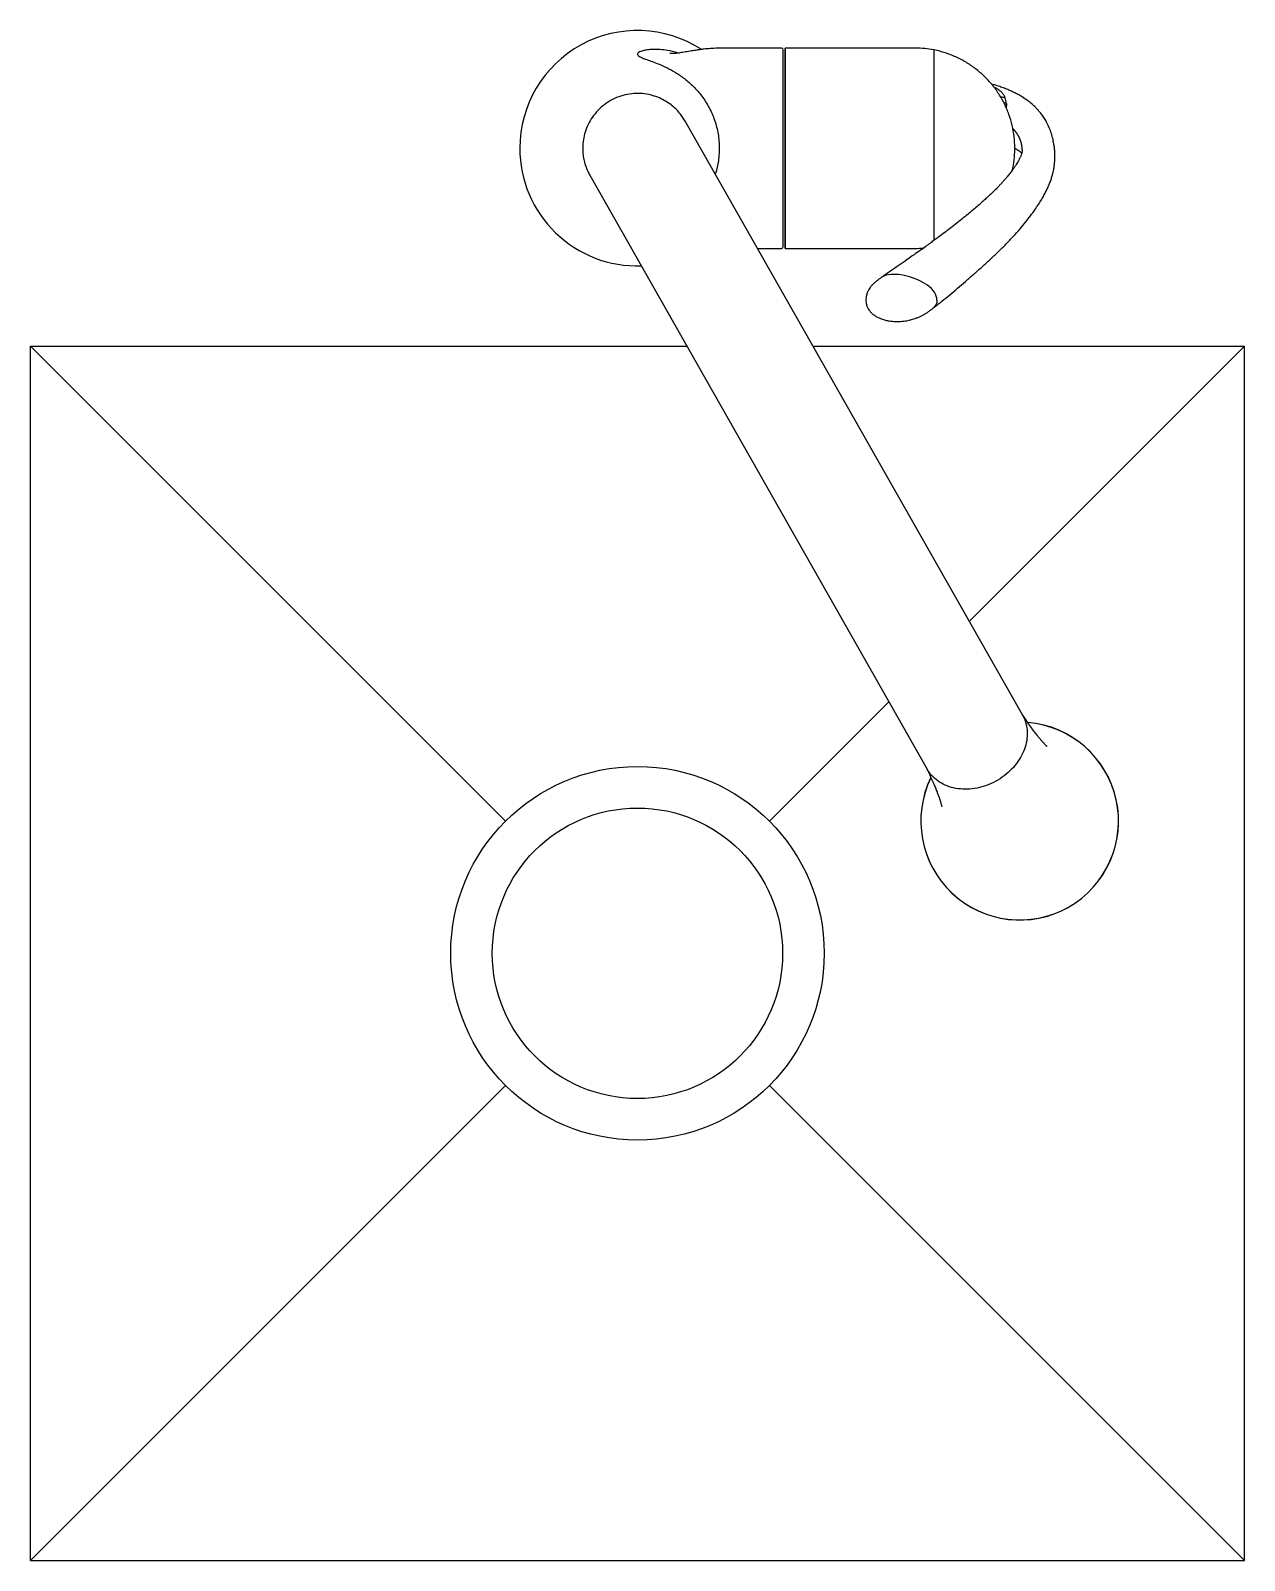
# Model space of a CAD drawing. Extents: x 127.8 to 140.8, y 356.5 to 372.9.
import ezdxf

# ---------------------------------------------------------------- set-up
doc = ezdxf.new("R2010")
doc.units = 0
doc.header["$MEASUREMENT"] = 0
doc.layers.get('0').update_dxf_attribs({"linetype": 'CONTINUOUS'})

msp = doc.modelspace()

# ---------------------------------------------------------------- linework, layer by layer
at = {"linetype": 'Continuous'}
for p, q in [((135.87, 372.731), (135.311, 372.731)), ((135.89, 370.605), (135.89, 372.711)), ((135.909, 370.585), (135.909, 372.73)), ((135.912, 370.585), (135.912, 372.731)), ((137.105, 372.731), (135.912, 372.731)), ((137.505, 370.671), (137.505, 372.71)), ((138.279, 372.136), (138.279, 372.119)), ((138.451, 365.591), (134.839, 371.948)), ((138.37, 371.664), (138.37, 371.651)), ((133.818, 371.368), (137.431, 365.011)), ((135.613, 370.585), (135.87, 370.585)), ((135.912, 370.585), (137.105, 370.585))]:
    msp.add_line(p, q, dxfattribs=at)
for p, q in [((127.828, 369.539), (134.858, 369.539)), ((127.828, 356.539), (127.828, 369.539)), ((127.828, 369.539), (132.914, 364.453)), ((136.207, 369.539), (140.828, 369.539)), ((140.828, 369.539), (137.882, 366.592)), ((140.828, 356.539), (140.828, 369.539)), ((137.021, 365.732), (135.743, 364.453)), ((132.914, 361.625), (127.828, 356.539)), ((135.743, 361.625), (140.828, 356.539)), ((127.828, 356.539), (140.828, 356.539))]:
    msp.add_line(p, q)
for radius in [2, 1.555]:
    msp.add_circle((134.328, 363.039), radius)
for centre, radius, start, end in [((134.328, 371.658), 1.26, 57.2036, 180), ((135.87, 372.711), 0.0197, 0, 90), ((135.912, 372.719), 0.0118, 90, 103.501), ((138.071, 372.121), 0.208, 3.9909, 22.1161), ((144.46, 371.925), 6.184, 178.2001, 178.501), ((134.328, 371.658), 1.26, 180, 271.858), ((135.87, 370.605), 0.0197, 270, 0), ((135.912, 370.597), 0.0118, 256.499, 270), ((138.421, 364.454), 1.059, 299.6537, 85.2556), ((138.421, 364.454), 1.06, 299.6643, 85.1707), ((138.422, 364.455), 1.059, 153.9494, 299.6052), ((138.423, 364.455), 1.06, 154.0392, 299.5912), ((138.681, 363.397), 0.298, 27.1954, 27.2427)]:
    msp.add_arc(centre, radius, start, end, dxfattribs=at)
for centre, major_axis, ratio, start_param, end_param in [((138.196, 372.191), (-0.112, 0.007), 0.144739, 4.067192, 4.526281), ((138.2, 372.131), (-0.109, 0.018), 0.217182, 3.943944, 4.246478), ((138.199, 372.114), (-0.109, 0.019), 0.234295, 3.928581, 4.136083)]:
    msp.add_ellipse(centre, major_axis=major_axis, ratio=ratio, start_param=start_param, end_param=end_param, dxfattribs=at)
for points, degree, knots in [([(134.761, 372.677), (134.741, 372.683), (134.722, 372.689), (134.669, 372.702), (134.639, 372.707), (134.581, 372.714), (134.554, 372.716), (134.504, 372.717), (134.481, 372.716), (134.44, 372.713), (134.422, 372.71), (134.391, 372.703), (134.376, 372.699), (134.355, 372.691), (134.346, 372.686), (134.334, 372.677), (134.33, 372.672), (134.327, 372.663), (134.328, 372.658), (134.335, 372.649), (134.341, 372.644), (134.358, 372.634), (134.368, 372.63), (134.395, 372.619), (134.41, 372.614), (134.445, 372.601), (134.465, 372.594), (134.51, 372.578), (134.534, 372.569), (134.585, 372.548), (134.615, 372.535), (134.672, 372.507), (134.703, 372.49), (134.767, 372.45), (134.797, 372.43), (134.864, 372.378), (134.897, 372.35), (134.958, 372.288), (134.989, 372.253), (135.045, 372.178), (135.072, 372.136), (135.119, 372.047), (135.137, 372.006), (135.171, 371.909), (135.183, 371.86), (135.196, 371.784), (135.202, 371.733), (135.204, 371.683), (135.204, 371.658)], 3, [0.294182, 0.294182, 0.294182, 0.294182, 0.3124659, 0.3124659, 0.3437174, 0.3437174, 0.374969, 0.374969, 0.4062205, 0.4062205, 0.4374721, 0.4374721, 0.4687236, 0.4687236, 0.4999752, 0.4999752, 0.5312267, 0.5312267, 0.5624783, 0.5624783, 0.5937298, 0.5937298, 0.6249814, 0.6249814, 0.6562329, 0.6562329, 0.6874845, 0.6874845, 0.718736, 0.718736, 0.7499876, 0.7499876, 0.7812391, 0.7812391, 0.8124907, 0.8124907, 0.8437422, 0.8437422, 0.8749938, 0.8749938, 0.9062453, 0.9062453, 0.9374969, 0.9374969, 0.9687484, 0.9687484, 0.9843742, 1, 1, 1, 1]), ([(135.313, 372.731), (135.275, 372.731), (135.218, 372.73), (135.131, 372.727), (135.062, 372.722), (135.007, 372.715), (134.966, 372.709), (134.934, 372.704), (134.905, 372.699), (134.875, 372.694), (134.843, 372.689), (134.812, 372.684), (134.783, 372.679), (134.751, 372.675), (134.72, 372.672), (134.695, 372.671), (134.682, 372.671), (134.675, 372.671), (134.674, 372.671), (134.674, 372.671)], 3, [0, 0, 0, 0, 0.0380024, 0.0698004, 0.0955564, 0.1158743, 0.1313137, 0.1424246, 0.1531831, 0.1652486, 0.1786331, 0.1923326, 0.2056649, 0.218866, 0.242659, 0.2608853, 0.2680232, 0.2745122, 0.2909009, 0.2909009, 0.2909009, 0.2909009]), ([(137.505, 372.71), (137.468, 372.716), (137.406, 372.727), (137.304, 372.731), (137.203, 372.731), (137.141, 372.731), (137.105, 372.731)], 3, [0, 0, 0, 0, 0.254565, 0.506758, 0.754701, 1, 1, 1, 1]), ([(138.369, 371.664), (138.368, 371.707), (138.365, 371.782), (138.343, 371.904), (138.309, 372.021), (138.26, 372.134), (138.2, 372.241), (138.127, 372.341), (138.044, 372.431), (137.95, 372.511), (137.849, 372.58), (137.74, 372.637), (137.623, 372.683), (137.549, 372.7), (137.505, 372.71)], 3, [0, 0, 0, 0, 0.079934, 0.163954, 0.247387, 0.330875, 0.41489, 0.498262, 0.581746, 0.665793, 0.749138, 0.832651, 0.916672, 1, 1, 1, 1]), ([(138.799, 371.567), (138.799, 371.587), (138.798, 371.619), (138.794, 371.666), (138.788, 371.704), (138.782, 371.736), (138.773, 371.778), (138.757, 371.831), (138.732, 371.893), (138.704, 371.95), (138.674, 371.997), (138.646, 372.035), (138.619, 372.067), (138.589, 372.099), (138.553, 372.133), (138.504, 372.171), (138.453, 372.205), (138.404, 372.234), (138.362, 372.255), (138.323, 372.273), (138.281, 372.291), (138.234, 372.309), (138.187, 372.325), (138.148, 372.337), (138.128, 372.342), (138.121, 372.344)], 3, [0, 0, 0, 0, 0.0352135, 0.0645579, 0.0877877, 0.1067048, 0.1268573, 0.1635, 0.2003449, 0.2368694, 0.2649972, 0.2913508, 0.313245, 0.3333659, 0.3629076, 0.3970612, 0.4367045, 0.4656662, 0.4901406, 0.5107577, 0.5335562, 0.5602341, 0.5872571, 0.6076327, 0.6185358, 0.6185358, 0.6185358, 0.6185358]), ([(138.145, 372.313), (138.152, 372.31), (138.168, 372.303), (138.191, 372.29), (138.214, 372.273), (138.234, 372.252), (138.251, 372.228), (138.26, 372.209), (138.264, 372.2)], 3, [0.3395667, 0.3395667, 0.3395667, 0.3395667, 0.4247131, 0.5430878, 0.6574112, 0.7717501, 0.8894117, 1, 1, 1, 1]), ([(138.448, 371.637), (138.448, 371.647), (138.448, 371.667), (138.444, 371.697), (138.435, 371.735), (138.416, 371.78), (138.394, 371.816), (138.374, 371.842), (138.358, 371.859), (138.349, 371.868), (138.348, 371.869)], 5, [0.8030031, 0.8030031, 0.8030031, 0.8030031, 0.8030031, 0.8030031, 0.8351939, 0.8643286, 0.8934633, 0.9225979, 0.9517326, 0.9550273, 0.9550273, 0.9550273, 0.9550273, 0.9550273, 0.9550273]), ([(135.204, 371.658), (135.204, 371.632), (135.202, 371.581), (135.196, 371.531), (135.185, 371.463), (135.174, 371.42), (135.161, 371.38)], 3, [0, 0, 0, 0, 0.015625, 0.03125, 0.03125, 0.05800115, 0.05800115, 0.05800115, 0.05800115]), ([(138.449, 371.64), (138.449, 371.64), (138.449, 371.639), (138.449, 371.637), (138.448, 371.625), (138.447, 371.618), (138.446, 371.614), (138.445, 371.609), (138.442, 371.6), (138.438, 371.588), (138.433, 371.574), (138.427, 371.561), (138.421, 371.549), (138.415, 371.536), (138.407, 371.522), (138.397, 371.504), (138.384, 371.481), (138.366, 371.455), (138.344, 371.423), (138.318, 371.389), (138.29, 371.354), (138.263, 371.323), (138.238, 371.295), (138.213, 371.268), (138.184, 371.237), (138.149, 371.202), (138.11, 371.165), (138.071, 371.128), (138.03, 371.091), (137.985, 371.052), (137.935, 371.008), (137.879, 370.961), (137.816, 370.91), (137.749, 370.856), (137.681, 370.803), (137.615, 370.753), (137.557, 370.71), (137.507, 370.673), (137.463, 370.641), (137.413, 370.605), (137.355, 370.563), (137.288, 370.516), (137.213, 370.463), (137.129, 370.405), (137.037, 370.341), (136.978, 370.301), (136.942, 370.276)], 3, [0.0124028, 0.0124028, 0.0124028, 0.0124028, 0.0143416, 0.0262645, 0.0360388, 0.0446169, 0.0521258, 0.0603062, 0.0756883, 0.0932835, 0.1090977, 0.1227516, 0.1344118, 0.1455705, 0.1563477, 0.170776, 0.1872241, 0.2062502, 0.227799, 0.2539885, 0.2778273, 0.298902, 0.3172503, 0.3339668, 0.3523513, 0.3764356, 0.4021813, 0.4261672, 0.448194, 0.4741687, 0.5018491, 0.532298, 0.566091, 0.6026096, 0.6381652, 0.6719671, 0.7038143, 0.72505, 0.7459466, 0.7702692, 0.7987323, 0.8314745, 0.867922, 0.9086006, 0.9530729, 1, 1, 1, 1]), ([(138.343, 371.422), (138.352, 371.459), (138.365, 371.537), (138.368, 371.608), (138.369, 371.651)], 3, [0.8426284, 0.8426284, 0.8426284, 0.8426284, 0.9200562, 1, 1, 1, 1]), ([(138.37, 371.658), (138.372, 371.657), (138.388, 371.648), (138.414, 371.631), (138.435, 371.614), (138.443, 371.607), (138.444, 371.606)], 3, [0.3047018, 0.3047018, 0.3047018, 0.3047018, 0.3147657, 0.3928497, 0.4613845, 0.4672871, 0.4672871, 0.4672871, 0.4672871]), ([(137.499, 369.95), (137.531, 369.975), (137.585, 370.019), (137.674, 370.089), (137.758, 370.16), (137.843, 370.233), (137.93, 370.31), (138.019, 370.388), (138.107, 370.468), (138.192, 370.549), (138.275, 370.631), (138.353, 370.714), (138.423, 370.792), (138.484, 370.865), (138.537, 370.933), (138.582, 370.995), (138.621, 371.053), (138.654, 371.105), (138.681, 371.153), (138.705, 371.197), (138.726, 371.242), (138.745, 371.288), (138.761, 371.332), (138.77, 371.364), (138.776, 371.388), (138.781, 371.407), (138.787, 371.435), (138.793, 371.472), (138.798, 371.521), (138.799, 371.553), (138.799, 371.574)], 3, [0, 0, 0, 0, 0.050577, 0.099537, 0.149022, 0.200017, 0.252947, 0.307942, 0.361656, 0.416794, 0.472342, 0.527151, 0.579244, 0.625387, 0.668106, 0.70721, 0.742611, 0.774301, 0.802327, 0.826827, 0.851138, 0.877081, 0.897334, 0.915652, 0.921101, 0.92845, 0.940364, 0.956524, 0.976518, 1, 1, 1, 1]), ([(137.105, 370.585), (137.141, 370.585), (137.203, 370.585), (137.3, 370.584), (137.363, 370.587), (137.392, 370.589)], 3, [0, 0, 0, 0, 0.245299, 0.4932415, 0.7138254, 0.7138254, 0.7138254, 0.7138254]), ([(136.942, 370.276), (136.931, 370.268), (136.912, 370.255), (136.884, 370.233), (136.859, 370.211), (136.837, 370.189), (136.82, 370.168), (136.808, 370.148), (136.797, 370.129), (136.789, 370.11), (136.782, 370.09), (136.777, 370.067), (136.774, 370.038), (136.776, 370.004), (136.784, 369.97), (136.798, 369.94), (136.815, 369.915), (136.837, 369.891), (136.865, 369.869), (136.897, 369.849), (136.934, 369.832), (136.973, 369.82), (137.016, 369.81), (137.063, 369.804), (137.118, 369.802), (137.179, 369.806), (137.231, 369.815), (137.272, 369.826), (137.302, 369.836), (137.333, 369.847), (137.364, 369.861), (137.392, 369.876), (137.42, 369.892), (137.447, 369.91), (137.474, 369.93), (137.49, 369.943), (137.499, 369.95)], 3, [0, 0, 0, 0, 0.036232, 0.073958, 0.107619, 0.135033, 0.163229, 0.185285, 0.202811, 0.222153, 0.237073, 0.257768, 0.28419, 0.314103, 0.345884, 0.373263, 0.397307, 0.423367, 0.452477, 0.483155, 0.511513, 0.545403, 0.575079, 0.60903, 0.6503, 0.698892, 0.743746, 0.77109, 0.794785, 0.821092, 0.850633, 0.877149, 0.90595, 0.93757, 0.970448, 1, 1, 1, 1]), ([(137.536, 370.03), (137.536, 370.06), (137.516, 370.118), (137.414, 370.218), (137.212, 370.305), (137.027, 370.315), (136.956, 370.286), (136.942, 370.276)], 3, [0, 0, 0, 0, 0.1250001, 0.2500001, 0.5000002, 0.7500001, 0.8361318, 0.8361318, 0.8361318, 0.8361318]), ([(138.45, 365.592), (138.456, 365.581), (138.462, 365.57), (138.491, 365.506), (138.503, 365.446), (138.502, 365.355), (138.499, 365.324), (138.485, 365.262), (138.476, 365.231), (138.45, 365.171), (138.435, 365.141), (138.398, 365.083), (138.377, 365.056), (138.307, 364.977), (138.251, 364.931), (138.127, 364.857), (138.06, 364.83), (137.922, 364.797), (137.853, 364.792), (137.753, 364.801), (137.721, 364.807), (137.66, 364.824), (137.63, 364.836), (137.576, 364.864), (137.55, 364.88), (137.504, 364.917), (137.483, 364.938), (137.452, 364.977), (137.441, 364.994), (137.431, 365.011)], 3, [0.2990025, 0.2990025, 0.2990025, 0.2990025, 0.3125, 0.3125, 0.375, 0.375, 0.40625, 0.40625, 0.4375, 0.4375, 0.46875, 0.46875, 0.5, 0.5, 0.5625, 0.5625, 0.625, 0.625, 0.6875, 0.6875, 0.71875, 0.71875, 0.75, 0.75, 0.78125, 0.78125, 0.8125, 0.8125, 0.8340424, 0.8340424, 0.8340424, 0.8340424]), ([(138.715, 365.252), (138.715, 365.252), (138.714, 365.253), (138.709, 365.257), (138.699, 365.267), (138.687, 365.28), (138.671, 365.296), (138.653, 365.318), (138.63, 365.345), (138.604, 365.377), (138.574, 365.417), (138.54, 365.465), (138.5, 365.521), (138.475, 365.56), (138.46, 365.583)], 3, [0.3997597, 0.3997597, 0.3997597, 0.3997597, 0.4238089, 0.4715056, 0.5241216, 0.5680099, 0.6099993, 0.6563527, 0.7061837, 0.7584988, 0.8131753, 0.8724454, 0.9389127, 1, 1, 1, 1]), ([(137.433, 364.999), (137.444, 364.978), (137.462, 364.94), (137.488, 364.883), (137.511, 364.832), (137.529, 364.788), (137.543, 364.75), (137.555, 364.719), (137.564, 364.694), (137.57, 364.674), (137.575, 364.657), (137.579, 364.642), (137.583, 364.63), (137.585, 364.619), (137.586, 364.613), (137.587, 364.611), (137.587, 364.611), (137.587, 364.611)], 3, [0, 0, 0, 0, 0.0551438, 0.1171611, 0.1733153, 0.2244467, 0.273501, 0.3205586, 0.3584566, 0.394149, 0.4272928, 0.4587124, 0.4964889, 0.5396283, 0.5791253, 0.6098824, 0.6144392, 0.6144392, 0.6144392, 0.6144392])]:
    msp.add_open_spline(points, degree=degree, knots=knots, dxfattribs=at)
msp.add_rational_spline([(134.839, 371.948), (134.259, 372.968), (133.239, 372.388), (133.818, 371.368)], [1, 0.333333333333, 0.333333333333, 1], degree=3, dxfattribs=at)
msp.add_open_spline([(137.536, 370.03), (137.536, 369.995), (137.522, 369.969), (137.499, 369.95)], degree=3, dxfattribs=at)

doc.saveas('drawing.dxf')
